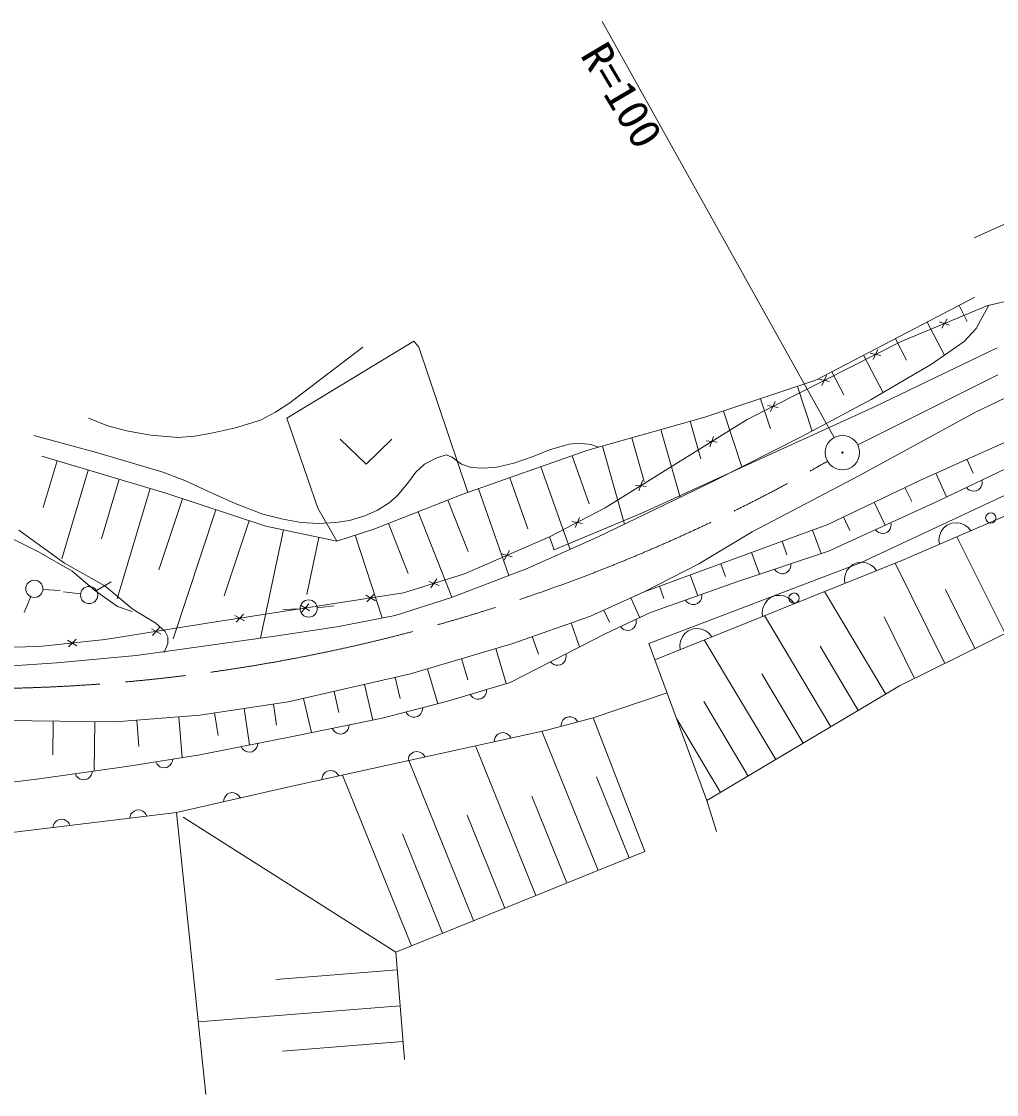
# Model space of a CAD drawing. Units: millimetres, scale not verified. Extents: x 40000 to 680000, y 20000 to 380000.
# Drawn here: x 118414 to 175170, y 239439 to 301913 of the extents above; entities that cross this region are included whole.
import ezdxf
from ezdxf.enums import TextEntityAlignment as Align

# ---------------------------------------------------------------- set-up
doc = ezdxf.new("R2010")
doc.units = ezdxf.units.MM
doc.header["$LTSCALE"] = 1000
doc.linetypes.add('CHAIN', pattern=[18.5, 12, -1.5, 3.5, -1.5])
for name, color, linetype, lineweight in [('M-BGD', 7, 'Continuous', 13), ('M-BMK', 2, 'CHAIN', 13), ('M-BMK-SRVR', 3, 'Continuous', 13), ('M-STR-HTXT', 7, 'Continuous', 13)]:
    doc.layers.add(name, color=color, linetype=linetype, lineweight=lineweight)
doc.styles.add('ＭＳ ゴシック', font='')
doc.styles.get('ＭＳ ゴシック').set_extended_font_data('MS Gothic')

msp = doc.modelspace()

# ---------------------------------------------------------------- linework, layer by layer
at = {"layer": 'M-BGD'}
for p, q in [((173873, 289310), (179598, 291911)), ((179807, 286537), (174654, 285370)), ((164655, 281028), (173912, 285861)), ((174654, 285370), (169612, 283287)), ((172986, 285378), (173470, 284451)), ((173983, 284034), (174729, 285396)), ((171135, 284411), (172140, 282486)), ((172441, 284239), (171826, 284418)), ((171979, 284048), (172288, 284609)), ((173280, 283288), (173983, 284034)), ((133855, 278816), (141249, 283299)), ((141249, 283299), (141540, 282950)), ((169612, 283287), (160653, 278741)), ((169283, 283445), (169936, 282194)), ((171391, 281960), (173280, 283288)), ((141540, 282950), (144397, 274495)), ((167432, 282478), (168568, 280301)), ((168432, 282464), (167806, 282594)), ((167987, 282238), (168252, 282821)), ((168034, 279453), (175203, 282920)), ((167876, 279895), (171391, 281960)), ((165000, 280722), (165265, 281305)), ((165580, 281512), (166276, 280179)), ((158192, 278874), (164655, 281028)), ((163578, 280669), (164445, 278067)), ((165446, 280949), (164819, 281079)), ((173937, 279158), (176985, 280622)), ((161423, 279951), (162010, 278192)), ((163835, 277743), (167876, 279895)), ((162459, 279433), (161832, 279564)), ((162013, 279207), (162278, 279790)), ((162366, 276883), (168034, 279453)), ((135660, 273576), (133855, 278816)), ((151380, 276953), (158192, 278874)), ((160653, 278741), (152385, 273591)), ((159269, 279233), (160352, 275986)), ((167154, 275453), (173937, 279158)), ((170739, 275211), (179761, 279245)), ((155637, 278154), (156750, 274210)), ((157340, 278634), (157957, 276449)), ((171754, 273991), (180226, 278025)), ((136972, 277585), (138472, 276145)), ((138472, 276145), (139972, 277585)), ((153934, 277673), (154653, 275126)), ((158904, 277416), (158268, 277491)), ((158479, 277152), (158692, 277756)), ((158695, 275151), (163835, 277743)), ((144102, 274391), (151380, 276953)), ((152231, 277193), (153514, 272645)), ((154557, 273303), (162366, 276883)), ((119590, 276603), (126810, 274449)), ((120492, 276334), (119680, 273611)), ((150470, 276633), (151455, 273833)), ((173445, 276421), (173805, 275617)), ((122297, 275796), (120756, 270632)), ((148651, 275992), (150347, 271173)), ((182073, 275873), (169655, 270539)), ((171641, 275614), (172259, 274231)), ((124102, 275257), (123066, 271783)), ((146831, 275352), (147880, 272371)), ((151974, 271900), (158695, 275151)), ((154770, 274841), (154134, 274916)), ((154345, 274577), (154558, 275181)), ((160939, 272196), (167154, 275453)), ((165359, 272633), (170739, 275211)), ((167253, 270404), (176936, 274932)), ((174280, 274839), (174328, 274973)), ((174339, 275089), (174323, 275214)), ((174328, 274973), (174339, 275089)), ((125907, 274718), (123993, 268304)), ((126810, 274449), (132632, 272528)), ((138920, 272353), (144102, 274391)), ((145012, 274711), (146792, 269655)), ((169842, 274781), (170234, 273962)), ((173420, 274784), (173508, 274693)), ((173508, 274693), (173605, 274629)), ((173605, 274629), (173739, 274581)), ((173739, 274581), (173855, 274570)), ((173855, 274570), (173980, 274586)), ((173980, 274586), (174125, 274654)), ((174125, 274654), (174216, 274742)), ((174216, 274742), (174280, 274839)), ((127780, 274129), (126412, 269983)), ((143238, 274051), (144418, 271051)), ((165388, 271081), (171754, 273991)), ((168049, 273922), (168687, 272589)), ((129721, 273488), (127239, 265969)), ((136766, 271654), (135660, 273576)), ((141511, 273372), (143469, 268392)), ((152385, 273591), (149142, 271900)), ((149412, 271153), (154557, 273303)), ((150634, 272453), (150893, 273038)), ((166256, 273063), (166629, 272283)), ((131662, 272848), (130221, 268483)), ((132632, 272528), (136766, 271654)), ((139784, 272693), (140932, 269772)), ((151078, 272684), (150449, 272807)), ((154656, 268710), (165359, 272633)), ((168977, 272369), (169026, 272502)), ((169039, 272618), (169025, 272744)), ((169026, 272502), (169039, 272618)), ((172092, 272413), (171956, 272224)), ((172281, 272581), (172092, 272413)), ((172575, 272707), (172281, 272581)), ((172827, 272729), (172575, 272707)), ((173059, 272697), (172827, 272729)), ((173321, 272592), (173059, 272697)), ((173511, 272456), (173321, 272592)), ((173679, 272267), (173511, 272456)), ((118263, 272298), (120921, 270384)), ((133665, 272309), (132334, 266008)), ((135732, 271873), (135031, 268551)), ((136766, 271654), (138920, 272353)), ((137843, 272004), (139406, 267185)), ((149142, 271900), (144198, 269757)), ((147845, 270055), (151974, 271900)), ((149142, 271900), (149412, 271153)), ((157832, 270343), (160939, 272196)), ((164467, 272306), (164968, 270940)), ((168116, 272328), (168202, 272235)), ((168202, 272235), (168298, 272169)), ((168298, 272169), (168431, 272120)), ((168431, 272120), (168547, 272107)), ((168547, 272107), (168673, 272121)), ((168673, 272121), (168818, 272187)), ((168818, 272187), (168911, 272273)), ((168911, 272273), (168977, 272369)), ((171851, 271961), (171820, 271730)), ((171956, 272224), (171851, 271961)), ((175663, 266271), (172867, 271918)), ((162683, 271652), (162973, 270862)), ((171820, 271730), (171841, 271478)), ((146979, 270744), (146361, 270912)), ((146520, 270545), (146820, 271111)), ((169655, 270539), (155283, 264756)), ((160053, 269288), (165388, 271081)), ((160899, 270999), (161365, 269729)), ((120921, 270384), (123261, 269055)), ((143452, 268386), (147845, 270055)), ((154656, 268710), (157832, 270343)), ((154924, 265697), (167253, 270404)), ((159116, 270345), (159386, 269606)), ((162246, 270025), (162323, 269924)), ((162323, 269924), (162411, 269849)), ((162930, 269812), (163031, 269888)), ((163031, 269888), (163107, 269977)), ((163107, 269977), (163170, 270103)), ((163170, 270103), (163195, 270217)), ((163195, 270217), (163194, 270344)), ((166465, 269945), (166354, 269684)), ((166605, 270131), (166465, 269945)), ((166798, 270294), (166605, 270131)), ((167095, 270414), (166798, 270294)), ((167347, 270429), (167095, 270414)), ((167578, 270393), (167347, 270429)), ((167838, 270282), (167578, 270393)), ((168024, 270141), (167838, 270282)), ((168188, 269948), (168024, 270141)), ((172156, 264534), (169261, 270380)), ((183556, 270180), (169525, 263231)), ((122779, 268779), (123635, 269295)), ((144198, 269757), (140644, 268644)), ((142719, 269084), (142123, 269317)), ((142242, 268935), (142600, 269466)), ((155032, 267495), (160053, 269288)), ((157332, 269691), (157777, 268475)), ((162411, 269849), (162538, 269786)), ((162538, 269786), (162652, 269761)), ((162652, 269761), (162778, 269761)), ((162778, 269761), (162930, 269812)), ((166354, 269684), (166317, 269454)), ((166317, 269454), (166332, 269202)), ((119664, 268848), (120662, 268777)), ((121855, 268583), (120862, 268707)), ((123261, 269055), (124909, 267672)), ((140644, 268644), (129215, 266880)), ((151535, 267292), (154656, 268710)), ((155548, 269037), (155812, 268317)), ((168724, 262754), (165163, 268731)), ((173909, 265403), (172203, 268848)), ((118965, 268425), (118565, 267509)), ((139017, 268191), (138462, 268510)), ((138523, 268115), (138956, 268586)), ((140157, 267331), (143452, 268386)), ((153876, 268356), (154400, 267201)), ((157072, 268223), (157150, 268124)), ((157150, 268124), (157240, 268050)), ((157240, 268050), (157368, 267989)), ((157608, 267969), (157759, 268023)), ((157759, 268023), (157859, 268101)), ((157859, 268101), (157933, 268191)), ((157933, 268191), (157993, 268319)), ((157993, 268319), (158016, 268433)), ((158016, 268433), (158013, 268559)), ((161674, 268017), (161563, 267757)), ((161815, 268203), (161674, 268017)), ((162007, 268367), (161815, 268203)), ((162304, 268486), (162007, 268367)), ((162557, 268502), (162304, 268486)), ((162787, 268465), (162557, 268502)), ((163047, 268354), (162787, 268465)), ((163233, 268213), (163047, 268354)), ((163397, 268020), (163233, 268213)), ((124909, 267672), (126238, 266875)), ((130903, 266939), (131336, 267410)), ((134632, 267712), (133632, 267673)), ((135207, 267603), (134652, 267922)), ((134713, 267527), (135146, 267998)), ((135628, 267784), (136623, 267888)), ((152315, 267647), (152634, 266945)), ((152432, 266284), (155032, 267495)), ((157368, 267989), (157482, 267966)), ((157482, 267966), (157608, 267969)), ((161563, 267757), (161526, 267526)), ((161526, 267526), (161542, 267274)), ((129215, 266880), (123294, 265926)), ((126238, 266875), (126770, 266396)), ((131397, 267015), (130842, 267334)), ((136774, 266672), (140157, 267331)), ((147017, 265706), (151535, 267292)), ((150405, 266896), (150896, 265499)), ((154139, 266726), (154188, 266859)), ((154200, 266975), (154185, 267101)), ((154188, 266859), (154200, 266975)), ((165520, 260845), (161661, 267322)), ((170402, 263666), (168624, 267255)), ((126533, 266245), (125976, 266561)), ((126040, 266166), (126470, 266640)), ((126770, 266396), (126929, 266077)), ((128032, 265398), (133304, 266145)), ((133304, 266145), (136774, 266672)), ((146863, 263437), (152432, 266284)), ((153279, 266679), (153366, 266587)), ((153366, 266587), (153462, 266521)), ((153462, 266521), (153595, 266473)), ((153595, 266473), (153711, 266461)), ((153711, 266461), (153837, 266475)), ((153837, 266475), (153982, 266543)), ((153982, 266543), (154074, 266629)), ((154074, 266629), (154139, 266726)), ((157024, 266275), (156883, 266089)), ((157216, 266439), (157024, 266275)), ((157513, 266558), (157216, 266439)), ((157766, 266574), (157513, 266558)), ((157996, 266537), (157766, 266574)), ((158256, 266426), (157996, 266537)), ((158442, 266286), (158256, 266426)), ((158606, 266093), (158442, 266286)), ((119449, 265530), (110244, 265318)), ((123294, 265926), (119449, 265530)), ((121641, 265555), (121103, 265901)), ((121143, 265503), (121600, 265952)), ((126929, 265705), (126716, 265174)), ((126929, 266077), (126929, 265705)), ((141056, 263928), (147017, 265706)), ((148146, 266103), (148505, 265081)), ((154924, 265697), (155283, 264756)), ((156772, 265829), (156735, 265599)), ((156735, 265599), (156751, 265346)), ((156883, 266089), (156772, 265829)), ((162316, 258936), (158159, 265913)), ((167122, 261800), (164896, 265536)), ((120482, 264564), (125089, 265003)), ((125089, 265003), (128032, 265398)), ((146023, 265410), (146633, 263368)), ((150112, 264963), (150093, 265089)), ((150104, 264847), (150112, 264963)), ((117582, 264388), (120482, 264564)), ((144036, 264817), (144403, 263587)), ((149203, 264633), (149293, 264545)), ((149293, 264545), (149392, 264483)), ((149392, 264483), (149526, 264439)), ((149526, 264439), (149643, 264432)), ((149643, 264432), (149768, 264451)), ((149768, 264451), (149910, 264523)), ((149910, 264523), (149999, 264614)), ((149999, 264614), (150061, 264713)), ((150061, 264713), (150104, 264847)), ((155283, 264756), (158311, 256550)), ((133943, 262294), (141056, 263928)), ((140167, 263724), (140451, 262488)), ((142050, 264224), (142657, 262187)), ((163918, 259891), (161513, 263927)), ((138389, 263315), (138867, 261234)), ((143162, 262319), (146863, 263437)), ((145488, 262896), (145492, 263023)), ((169525, 263231), (158311, 256550)), ((134832, 262498), (135288, 260510)), ((136610, 262906), (136891, 261686)), ((144534, 262733), (144607, 262630)), ((144607, 262630), (144694, 262552)), ((144694, 262552), (144818, 262485)), ((144818, 262485), (144931, 262456)), ((144931, 262456), (145058, 262453)), ((145058, 262453), (145211, 262499)), ((145211, 262499), (145314, 262572)), ((145314, 262572), (145393, 262659)), ((145393, 262659), (145459, 262783)), ((145459, 262783), (145488, 262896)), ((155998, 262818), (151687, 261378)), ((128799, 261525), (133943, 262294)), ((131371, 261909), (131687, 259794)), ((133085, 262165), (133268, 260945)), ((139404, 261343), (143162, 262319)), ((141726, 261718), (141758, 261830)), ((141758, 261830), (141767, 261956)), ((160714, 257982), (158130, 262318)), ((113659, 261236), (119042, 261188)), ((119042, 261188), (123897, 261140)), ((120256, 261176), (120236, 259226)), ((122683, 261152), (122655, 258274)), ((123897, 261140), (128799, 261525)), ((125122, 261236), (125243, 259694)), ((127574, 261428), (127760, 259056)), ((129657, 261653), (129854, 260335)), ((134584, 260368), (139404, 261343)), ((140799, 261705), (140868, 261599)), ((140868, 261599), (140951, 261517)), ((140951, 261517), (141073, 261446)), ((141073, 261446), (141185, 261413)), ((141185, 261413), (141311, 261404)), ((141311, 261404), (141466, 261444)), ((141466, 261444), (141572, 261513)), ((141572, 261513), (141654, 261596)), ((141654, 261596), (141726, 261718)), ((151687, 261378), (148925, 260642)), ((149934, 261242), (149863, 261119)), ((150015, 261326), (149934, 261242)), ((150121, 261395), (150015, 261326)), ((150275, 261436), (150121, 261395)), ((150402, 261429), (150275, 261436)), ((150514, 261396), (150402, 261429)), ((150636, 261326), (150514, 261396)), ((150720, 261244), (150636, 261326)), ((150789, 261139), (150720, 261244)), ((151687, 261378), (154694, 253584)), ((159112, 257028), (156545, 261335)), ((148925, 260642), (133890, 257328)), ((136504, 260756), (136567, 260646)), ((136567, 260646), (136645, 260560)), ((136645, 260560), (136763, 260482)), ((137155, 260460), (137265, 260523)), ((137265, 260523), (137351, 260601)), ((137351, 260601), (137429, 260719)), ((137429, 260719), (137468, 260829)), ((137468, 260829), (137484, 260954)), ((146407, 260517), (146251, 260482)), ((146533, 260503), (146407, 260517)), ((151978, 252487), (148705, 260593)), ((149831, 261007), (149823, 260881)), ((149863, 261119), (149831, 261007)), ((128788, 259220), (134584, 260368)), ((136763, 260482), (136873, 260443)), ((136873, 260443), (136999, 260428)), ((136999, 260428), (137155, 260460)), ((145944, 260108), (145931, 259982)), ((145982, 260218), (145944, 260108)), ((146058, 260337), (145982, 260218)), ((146142, 260417), (146058, 260337)), ((146251, 260482), (146142, 260417)), ((146644, 260466), (146533, 260503)), ((146763, 260390), (146644, 260466)), ((146843, 260306), (146763, 260390)), ((146908, 260197), (146843, 260306)), ((131195, 259697), (131258, 259587)), ((131258, 259587), (131336, 259500)), ((131336, 259500), (131454, 259422)), ((131454, 259422), (131564, 259382)), ((131564, 259382), (131689, 259366)), ((131689, 259366), (131846, 259397)), ((131846, 259397), (131956, 259460)), ((131956, 259460), (132042, 259538)), ((132042, 259538), (132121, 259656)), ((132121, 259656), (132160, 259765)), ((132160, 259765), (132176, 259891)), ((141131, 259313), (141046, 259233)), ((141239, 259378), (141131, 259313)), ((141395, 259412), (141239, 259378)), ((141521, 259399), (141395, 259412)), ((141632, 259362), (141521, 259399)), ((141751, 259286), (141632, 259362)), ((141831, 259201), (141751, 259286)), ((148356, 251025), (144837, 259740)), ((124657, 258560), (128788, 259220)), ((126229, 258811), (126287, 258699)), ((126287, 258699), (126362, 258610)), ((127069, 258621), (127152, 258736)), ((127152, 258736), (127196, 258844)), ((127196, 258844), (127216, 258969)), ((140933, 259003), (140919, 258877)), ((140970, 259113), (140933, 259003)), ((144734, 249562), (140969, 258888)), ((141046, 259233), (140970, 259113)), ((141896, 259092), (141831, 259201)), ((119435, 257814), (124657, 258560)), ((121551, 258116), (121607, 258003)), ((122388, 257913), (122473, 258026)), ((122473, 258026), (122518, 258133)), ((122518, 258133), (122541, 258258)), ((126362, 258610), (126477, 258527)), ((126477, 258527), (126585, 258483)), ((126585, 258483), (126710, 258463)), ((126710, 258463), (126868, 258488)), ((126868, 258488), (126980, 258546)), ((126980, 258546), (127069, 258621)), ((136034, 258128), (135958, 258009)), ((136119, 258208), (136034, 258128)), ((136227, 258273), (136119, 258208)), ((136383, 258307), (136227, 258273)), ((136509, 258294), (136383, 258307)), ((136620, 258257), (136509, 258294)), ((136739, 258181), (136620, 258257)), ((136819, 258096), (136739, 258181)), ((136884, 257988), (136819, 258096)), ((141113, 248100), (137101, 258035)), ((111611, 256850), (119435, 257814)), ((121607, 258003), (121681, 257913)), ((121681, 257913), (121794, 257828)), ((121794, 257828), (121901, 257783)), ((121901, 257783), (122026, 257760)), ((122026, 257760), (122184, 257783)), ((122184, 257783), (122297, 257839)), ((122297, 257839), (122388, 257913)), ((135921, 257898), (135907, 257772)), ((135958, 258009), (135921, 257898)), ((153789, 253219), (151881, 257942)), ((133890, 257328), (127446, 255855)), ((130304, 256836), (130229, 256717)), ((130388, 256917), (130304, 256836)), ((130496, 256983), (130388, 256917)), ((130652, 257019), (130496, 256983)), ((130778, 257006), (130652, 257019)), ((130889, 256970), (130778, 257006)), ((131009, 256895), (130889, 256970)), ((131090, 256811), (131009, 256895)), ((131155, 256703), (131090, 256811)), ((150167, 251756), (148129, 256802)), ((130193, 256606), (130180, 256480)), ((130229, 256717), (130193, 256606)), ((158311, 256550), (158867, 254750)), ((127446, 255855), (109572, 253707)), ((124741, 255651), (124715, 255527)), ((124788, 255757), (124741, 255651)), ((124876, 255868), (124788, 255757)), ((124968, 255940), (124876, 255868)), ((125082, 255994), (124968, 255940)), ((125241, 256013), (125082, 255994)), ((125365, 255987), (125241, 256013)), ((125471, 255940), (125365, 255987)), ((125583, 255852), (125471, 255940)), ((125654, 255760), (125583, 255852)), ((125708, 255646), (125654, 255760)), ((127446, 255855), (129147, 239439)), ((140207, 247734), (127820, 255587)), ((146545, 250293), (144360, 255706)), ((120272, 255114), (120247, 254990)), ((120320, 255220), (120272, 255114)), ((120407, 255331), (120320, 255220)), ((120499, 255403), (120407, 255331)), ((120614, 255457), (120499, 255403)), ((120772, 255476), (120614, 255457)), ((120896, 255451), (120772, 255476)), ((121003, 255403), (120896, 255451)), ((121114, 255316), (121003, 255403)), ((121186, 255223), (121114, 255316)), ((121240, 255109), (121186, 255223)), ((142924, 248831), (140590, 254609)), ((154694, 253584), (140207, 247734)), ((140207, 247734), (140705, 241485)), ((140290, 246693), (133212, 246129)), ((140456, 244610), (128709, 243674)), ((140622, 242527), (133603, 241968))]:
    msp.add_line(p, q, dxfattribs=at)
for points in [[(122319, 278808), (123439, 278375), (124526, 278081), (125948, 277831), (127542, 277682), (128493, 277763), (129478, 277951), (130875, 278254), (132320, 278706), (133203, 279161), (134043, 279713), (138289, 282948)], [(119125, 277803), (122776, 276824), (126589, 275694), (127920, 275189), (129558, 274439), (130861, 273843), (132469, 273233), (133631, 272928), (134702, 272751), (135700, 272689), (136714, 272736), (137504, 272868), (138407, 273130), (139145, 273456), (139815, 273890), (140273, 274296), (140891, 275023), (141373, 275670), (141875, 276145), (142592, 276507), (143139, 276679), (143489, 276553), (143823, 276294), (144026, 276146), (144596, 275945), (145292, 275903), (146092, 275963), (147075, 276194), (148206, 276587), (149140, 276964), (150288, 277308), (150815, 277368), (151554, 277282), (152001, 277128)], [(106726, 275382), (108611, 274712), (110516, 274142), (113927, 273171), (117276, 272112), (119403, 271033), (121362, 269917), (122669, 268804), (124002, 267848), (124856, 267566)]]:
    msp.add_lwpolyline(points, dxfattribs=at)
for centre, radius in [((174837, 273006), 300), ((119166, 268883), 500), ((122351, 268521), 500), ((163382, 268339), 300), ((135131, 267732), 500)]:
    msp.add_circle(centre, radius, dxfattribs=at)
at = {"layer": 'M-BMK'}
msp.add_line((175255, 281345), (167098, 277261), dxfattribs=at)
for start, end in [(267.35606, 299.82399), (267.35608, 299.82401)]:
    msp.add_arc((115605, 363067), 100000, start, end, dxfattribs=at)
at = {"layer": 'M-BMK-SRVR'}
for radius in [1000, 40]:
    msp.add_circle((166203, 276813), radius, dxfattribs=at)
at = {"layer": 'M-STR-HTXT'}
msp.add_line((165717, 277687), (152214, 301913), dxfattribs=at)

# ---------------------------------------------------------------- texts
at = {"layer": 'M-STR-HTXT', "style": 'ＭＳ ゴシック', "width": 1.05}
msp.add_text('R=100', height=1833, rotation=300.7, dxfattribs=at).set_placement((150430, 299683), align=Align.BOTTOM_LEFT)

doc.saveas('drawing.dxf')
